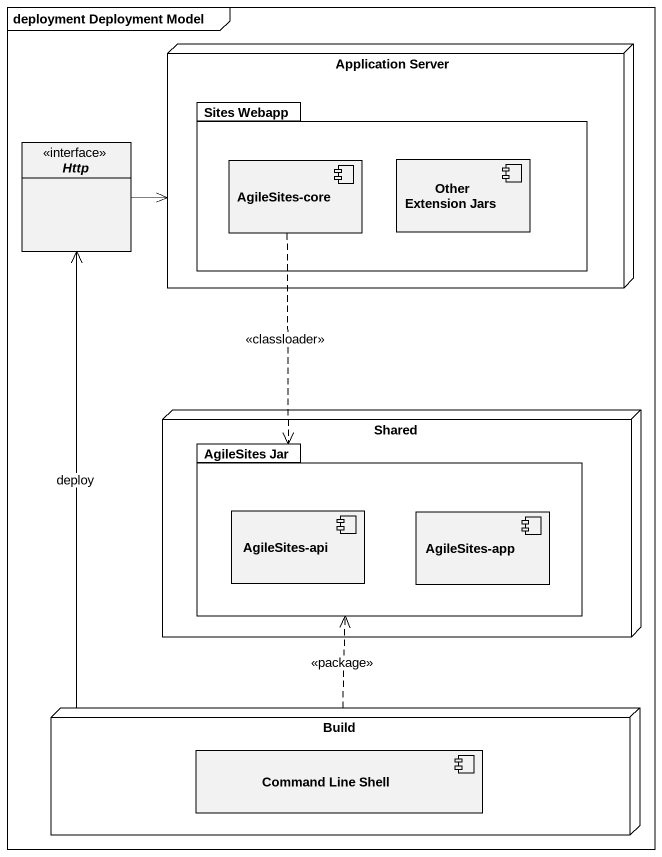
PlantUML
@startuml
mainframe deployment Deployment Model
allowmixing
hide circle
hide empty members
node "Application Server" as Application_Server {
  package "Sites Webapp" as Sites_Webapp {
    component "AgileSites-core" as AgileSites_core
    component "Other Extension Jars" as Other_Extension_Jars
  }
}
interface Http <<interface>>
node Shared {
  package "AgileSites Jar" as AgileSites_Jar {
    component "AgileSites-api" as AgileSites_api
    component "AgileSites-app" as AgileSites_app
  }
}
node Build {
  component "Command Line Shell" as Command_Line_Shell
}
Http -right-> Application_Server
AgileSites_core ..> AgileSites_Jar : <<classloader>>
Build -up-> Http : deploy
Build .up.> AgileSites_Jar : <<package>>
@enduml
